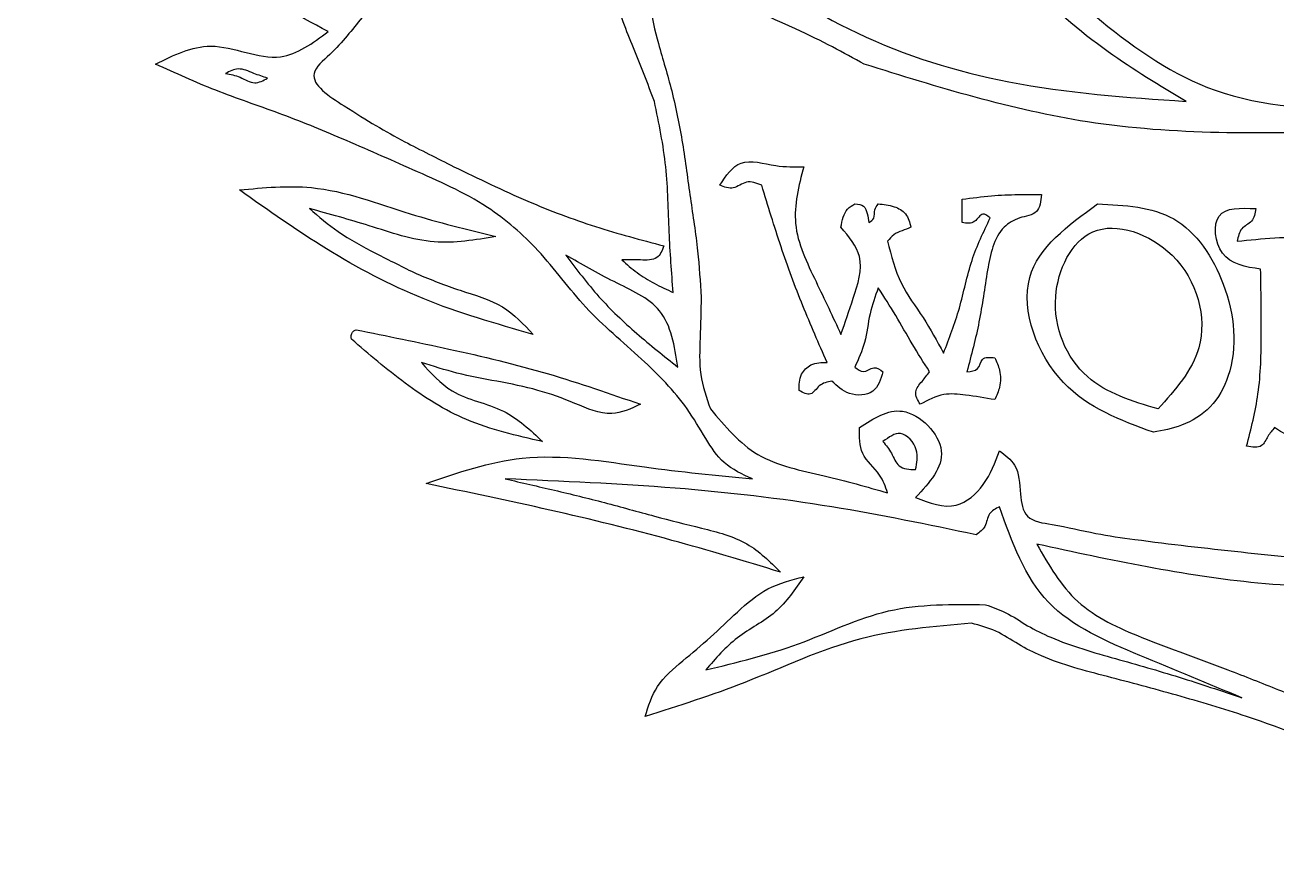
# Model space of a CAD drawing. Extents: x 2 to 213, y 30 to 257.
# Drawn here: x 15.7 to 78.1, y 46 to 86.9 of the extents above; entities that cross this region are included whole.
import ezdxf

# ---------------------------------------------------------------- set-up
doc = ezdxf.new("R2010")
doc.units = 0
doc.layers.add('logo_fulldesign_outline', color=7, linetype='CONTINUOUS')

msp = doc.modelspace()

# ---------------------------------------------------------------- linework, layer by layer
at = {"layer": 'logo_fulldesign_outline', "color": 7}
msp.add_line((62.422828, 77.088965), (62.422828, 78.250309), dxfattribs=at)
for points, knots in [([(73.572511, 83.128167), (72.256439, 83.917731), (69.391614, 85.636454), (65.639888, 88.89254), (62.978582, 92.117407), (60.145144, 93.212425), (58.232101, 93.430218), (56.705915, 94.645179), (56.806586, 96.047933), (57.047738, 96.994341), (57.220637, 97.929732), (56.707392, 98.559654), (56.024855, 98.916618), (55.35642, 99.643127), (55.003792, 100.639067), (54.44655, 101.8057), (53.589847, 101.895288), (53.131508, 101.943217)], [0, 0, 0, 0, 4.593025, 9.998093, 14.912743, 16.774067, 18.918259, 20.764085, 21.793422, 22.887193, 23.806722, 24.423035, 25.161756, 26.125595, 27.270619, 28.387289, 29.672076, 29.672076, 29.672076, 29.672076]), ([(34.316599, 100.084925), (34.349814, 98.995275), (34.423645, 96.573164), (35.551279, 93.516711), (36.424131, 90.491738), (35.274412, 89.419458), (34.560355, 89.204391), (33.553113, 88.538188), (32.371104, 87.167486), (31.346624, 85.790452), (29.522976, 84.272357), (32.278865, 82.467729), (34.343811, 81.248904), (36.262126, 80.294989), (37.103897, 79.876403)], [0, 0, 0, 0, 3.213477, 7.143021, 10.3814, 10.919084, 11.671975, 12.588301, 14.51036, 16.956437, 18.184494, 20.380895, 23.89642, 26.64528, 26.64528, 26.64528, 26.64528]), ([(47.092094, 83.127956), (46.748572, 84.023484), (46.071134, 85.789499), (44.962813, 88.357068), (44.962253, 90.769078), (46.033785, 91.960669), (46.911561, 92.34587), (47.804845, 92.799904), (48.368907, 93.556381), (48.909679, 94.410652), (49.560079, 94.32158), (49.879391, 94.27785)], [0, 0, 0, 0, 2.869923, 5.659593, 8.493496, 9.331086, 10.311306, 11.357854, 12.256634, 13.178112, 14.066817, 14.066817, 14.066817, 14.066817]), ([(49.879391, 94.27785), (49.666745, 93.644087), (49.222866, 92.321162), (46.811278, 91.175065), (46.691784, 88.314052), (47.302503, 85.887586), (48.010159, 83.589022), (48.523108, 81.011108), (48.858819, 78.335158), (49.27277, 75.791348), (49.369686, 74.140432), (49.414783, 73.372239)], [0, 0, 0, 0, 1.938426, 4.046293, 7.247619, 9.287328, 11.737304, 14.406851, 17.173929, 19.824913, 22.131942, 22.131942, 22.131942, 22.131942]), ([(30.832213, 86.612342), (29.273013, 87.458406), (26.122452, 89.167986), (21.152142, 91.55135), (17.571525, 92.5857), (15.73403, 93.116506)], [0, 0, 0, 0, 5.324013, 10.757841, 16.485855, 16.485855, 16.485855, 16.485855]), ([(57.544758, 84.986248), (56.510662, 85.557074), (54.149022, 86.860712), (48.910772, 88.869766), (50.83341, 91.155824), (51.505556, 91.95502)], [0, 0, 0, 0, 3.846237, 8.783931, 11.437967, 11.437967, 11.437967, 11.437967]), ([(64.513531, 91.490412), (66.082307, 90.002745), (69.246595, 87.002058), (75.139474, 82.909994), (80.014474, 82.749641), (82.631492, 82.663559)], [0, 0, 0, 0, 6.516454, 13.143962, 20.825289, 20.825289, 20.825289, 20.825289]), ([(50.808467, 90.329067), (52.883849, 88.966633), (57.180527, 86.145975), (65.014836, 83.720101), (70.61649, 83.332635), (73.572511, 83.128167)], [0, 0, 0, 0, 7.421734, 15.365269, 24.240747, 24.240747, 24.240747, 24.240747]), ([(22.237841, 84.986389), (23.137074, 85.434922), (25.131703, 86.429833), (28.296208, 84.710908), (30.066607, 86.03831), (30.832213, 86.612342)], [0, 0, 0, 0, 2.888568, 6.40726, 9.088338, 9.088338, 9.088338, 9.088338]), ([(51.970305, 64.313259), (51.468382, 64.542304), (50.497203, 64.985488), (49.593903, 66.392948), (48.4878, 68.291962), (46.376668, 70.426316), (43.578635, 72.735554), (41.479684, 75.691118), (38.626628, 78.164548), (35.139155, 79.679817), (31.678043, 81.2263), (28.41067, 82.567682), (25.239896, 83.617664), (23.229918, 84.534072), (22.237841, 84.986389)], [0, 0, 0, 0, 1.618859, 3.132354, 4.873848, 8.244635, 12.02847, 15.732527, 19.047165, 23.209122, 27.05407, 30.442242, 33.795807, 37.06429, 37.06429, 37.06429, 37.06429]), ([(95.174858, 82.198951), (90.730246, 81.991436), (81.912967, 81.579767), (69.106734, 81.382026), (61.219488, 83.840722), (57.544758, 84.986248)], [0, 0, 0, 0, 13.376227, 26.535931, 38.015616, 38.015616, 38.015616, 38.015616]), ([(27.812436, 84.289653), (27.588284, 84.362263), (27.108569, 84.517658), (26.391113, 84.864874), (25.929223, 84.628199), (25.722227, 84.522134)], [0, 0, 0, 0, 0.717281, 1.535074, 2.199193, 2.199193, 2.199193, 2.199193]), ([(25.722227, 84.522134), (25.965302, 84.476917), (26.462521, 84.384425), (27.142599, 83.915803), (27.600157, 84.171176), (27.812436, 84.289653)], [0, 0, 0, 0, 0.747927, 1.529918, 2.206698, 2.206698, 2.206698, 2.206698]), ([(48.021311, 73.604367), (47.945595, 74.609118), (47.788569, 76.692882), (47.754948, 79.897084), (47.314488, 82.043964), (47.092094, 83.127956)], [0, 0, 0, 0, 3.023638, 6.270759, 9.582351, 9.582351, 9.582351, 9.582351]), ([(37.103897, 79.876403), (38.319698, 79.283852), (40.615882, 78.164748), (44.113948, 76.839499), (46.416322, 76.22953), (47.556702, 75.927409)], [0, 0, 0, 0, 4.056376, 7.660948, 11.198477, 11.198477, 11.198477, 11.198477]), ([(50.34407, 78.947045), (50.658629, 79.419847), (51.327574, 80.425316), (53.048517, 79.850221), (54.069206, 79.868221), (54.525192, 79.876262)], [0, 0, 0, 0, 1.53425, 3.262762, 4.6585, 4.6585, 4.6585, 4.6585]), ([(54.525192, 79.876262), (54.280438, 78.921231), (53.773679, 76.943858), (55.138984, 74.171169), (55.976194, 72.383832), (56.383626, 71.514017)], [0, 0, 0, 0, 2.866252, 5.934518, 8.843248, 8.843248, 8.843248, 8.843248]), ([(26.418999, 78.714917), (27.621028, 78.830634), (30.530076, 79.110681), (34.693597, 77.49117), (37.765191, 76.740967), (39.194493, 76.391876)], [0, 0, 0, 0, 3.581851, 8.668487, 13.095435, 13.095435, 13.095435, 13.095435]), ([(41.052926, 71.514017), (39.198503, 72.045664), (35.608362, 73.074924), (30.738516, 75.651081), (27.844015, 77.704153), (26.418999, 78.714917)], [0, 0, 0, 0, 5.773889, 11.178175, 16.418919, 16.418919, 16.418919, 16.418919]), ([(52.434631, 78.947045), (52.17492, 79.050463), (51.678188, 79.248264), (51.040795, 78.689009), (50.573801, 78.861963), (50.34407, 78.947045)], [0, 0, 0, 0, 0.77745, 1.486977, 2.173984, 2.173984, 2.173984, 2.173984]), ([(55.686537, 70.120545), (55.276063, 71.057594), (54.446273, 72.951876), (53.360353, 75.898713), (52.74566, 77.92285), (52.434631, 78.947045)], [0, 0, 0, 0, 3.068611, 6.203326, 9.414075, 9.414075, 9.414075, 9.414075]), ([(56.383626, 76.856484), (56.413183, 77.025963), (56.468807, 77.344907), (56.675208, 77.798157), (56.946501, 77.94525), (57.080362, 78.017829)], [0, 0, 0, 0, 0.518703, 0.976155, 1.421723, 1.421723, 1.421723, 1.421723]), ([(57.080362, 78.017829), (57.243486, 78.006869), (57.555177, 77.985928), (57.707936, 77.515149), (57.753058, 77.237104), (57.777098, 77.088965)], [0, 0, 0, 0, 0.445089, 0.850459, 1.312723, 1.312723, 1.312723, 1.312723]), ([(57.777098, 77.088965), (57.87519, 77.154857), (58.096234, 77.303339), (58.015425, 77.719179), (58.171174, 77.924739), (58.241706, 78.017829)], [0, 0, 0, 0, 0.328531, 0.740322, 1.081148, 1.081148, 1.081148, 1.081148]), ([(58.241706, 78.017829), (58.508735, 77.994317), (58.998683, 77.951178), (59.686739, 77.561598), (59.806165, 77.096151), (59.867659, 76.856484)], [0, 0, 0, 0, 0.804902, 1.476844, 2.190112, 2.190112, 2.190112, 2.190112]), ([(62.422828, 78.250309), (62.906519, 78.3156), (63.831252, 78.440426), (65.151963, 78.497516), (65.984298, 78.487227), (66.371823, 78.482437)], [0, 0, 0, 0, 1.463572, 2.798097, 3.960756, 3.960756, 3.960756, 3.960756]), ([(66.371823, 78.482437), (66.337787, 78.149858), (66.269632, 77.483875), (65.239009, 77.378899), (64.051372, 76.654975), (63.628311, 74.55589), (63.319606, 72.159063), (62.874948, 70.484209), (62.654956, 69.655584)], [0, 0, 0, 0, 0.886707, 1.775616, 2.674814, 4.975181, 7.583496, 10.13755, 10.13755, 10.13755, 10.13755]), ([(71.946241, 66.636053), (70.316124, 67.231594), (66.934489, 68.467029), (64.576723, 74.669104), (67.683271, 76.939562), (69.158944, 78.018076)], [0, 0, 0, 0, 5.118931, 10.619091, 15.595829, 15.595829, 15.595829, 15.595829]), ([(69.158944, 78.018076), (70.520299, 77.953969), (73.316216, 77.822309), (75.84245, 73.94164), (76.229818, 70.263753), (74.901457, 67.815452), (73.452051, 66.923457), (72.421118, 66.72669), (71.946241, 66.636053)], [0, 0, 0, 0, 3.872676, 7.953603, 12.556995, 14.317314, 16.010843, 17.457135, 17.457135, 17.457135, 17.457135]), ([(39.194493, 76.391876), (38.164439, 76.220897), (36.020244, 75.864982), (32.957107, 76.947258), (30.8965, 77.513027), (29.903385, 77.785701)], [0, 0, 0, 0, 3.08306, 6.417802, 9.520194, 9.520194, 9.520194, 9.520194]), ([(29.903385, 77.785701), (30.367246, 77.387613), (31.377889, 76.520277), (33.234736, 75.531545), (34.561785, 74.87294), (35.245851, 74.533442)], [0, 0, 0, 0, 1.828751, 3.984408, 6.277801, 6.277801, 6.277801, 6.277801]), ([(63.816301, 77.321092), (63.688175, 77.425368), (63.39121, 77.667054), (63.066166, 76.997933), (62.646758, 77.057279), (62.422828, 77.088965)], [0, 0, 0, 0, 0.413262, 0.957843, 1.581688, 1.581688, 1.581688, 1.581688]), ([(77.28899, 74.766241), (76.544583, 74.879006), (75.133432, 75.092773), (74.791089, 77.887563), (76.29844, 77.819763), (77.056509, 77.785666)], [0, 0, 0, 0, 2.068091, 3.920423, 5.794477, 5.794477, 5.794477, 5.794477]), ([(77.056509, 77.785666), (77.014696, 77.553013), (76.934747, 77.108166), (76.24908, 76.83744), (76.169349, 76.392459), (76.127645, 76.159713)], [0, 0, 0, 0, 0.664752, 1.271047, 1.93594, 1.93594, 1.93594, 1.93594]), ([(56.383626, 71.514017), (56.586007, 72.101313), (57.011756, 73.336804), (57.646044, 75.355959), (56.776058, 76.390035), (56.383626, 76.856484)], [0, 0, 0, 0, 1.90234, 4.001944, 5.727304, 5.727304, 5.727304, 5.727304]), ([(59.867659, 76.856484), (59.720595, 76.798098), (59.431129, 76.683176), (58.993768, 76.510251), (58.800419, 76.274494), (58.706314, 76.159748)], [0, 0, 0, 0, 0.477079, 0.939039, 1.37708, 1.37708, 1.37708, 1.37708]), ([(61.493612, 70.584801), (61.778356, 71.32224), (62.359923, 72.828397), (62.79625, 75.185773), (63.484365, 76.626236), (63.816301, 77.321092)], [0, 0, 0, 0, 2.368347, 4.837148, 7.137907, 7.137907, 7.137907, 7.137907]), ([(72.178721, 67.797398), (73.03053, 68.748384), (74.996165, 70.942882), (73.734037, 75.808267), (68.603585, 77.705341), (66.402378, 73.133287), (68.18795, 68.995508), (70.894927, 68.182819), (72.178721, 67.797398)], [0, 0, 0, 0, 3.666551, 8.460941, 12.579647, 16.296566, 20.587358, 24.457908, 24.457908, 24.457908, 24.457908]), ([(58.706314, 76.159748), (58.886821, 75.436223), (59.232244, 74.051657), (60.521641, 72.368883), (61.168583, 71.181401), (61.493612, 70.584801)], [0, 0, 0, 0, 2.211242, 4.231522, 6.271351, 6.271351, 6.271351, 6.271351]), ([(76.127645, 76.159713), (77.36517, 76.286381), (79.526395, 76.507595), (82.649132, 75.985196), (83.515064, 73.240034), (82.457931, 72.65607), (82.061037, 72.401371), (81.442422, 71.81538), (82.661068, 70.669302), (83.12161, 69.316949), (83.834032, 67.94982), (84.558751, 67.224148), (85.201189, 66.786752), (85.503678, 66.373233), (85.651234, 66.171516)], [0, 0, 0, 0, 3.754655, 6.557169, 8.996553, 9.36407, 10.036872, 10.495943, 11.600957, 13.775657, 15.279548, 16.060746, 16.842185, 17.586426, 17.586426, 17.586426, 17.586426]), ([(47.556702, 75.927409), (47.467803, 75.695413), (47.271333, 75.182695), (46.330841, 75.23969), (45.766438, 75.233804), (45.466141, 75.230672)], [0, 0, 0, 0, 0.678214, 1.498875, 2.431993, 2.431993, 2.431993, 2.431993]), ([(48.253438, 69.887853), (48.092465, 70.931015), (47.784674, 72.92561), (44.996506, 74.123811), (43.455831, 75.01391), (42.678844, 75.4628)], [0, 0, 0, 0, 2.949184, 5.639031, 8.375716, 8.375716, 8.375716, 8.375716]), ([(42.678844, 75.4628), (43.209748, 74.757336), (44.268259, 73.350789), (46.190476, 71.529154), (47.564684, 70.435828), (48.253438, 69.887853)], [0, 0, 0, 0, 2.644642, 5.272855, 7.913721, 7.913721, 7.913721, 7.913721]), ([(45.466141, 75.230672), (45.712001, 75.009939), (46.209539, 74.563248), (47.085635, 74.040483), (47.70641, 73.751141), (48.021311, 73.604367)], [0, 0, 0, 0, 0.989211, 2.001829, 3.044326, 3.044326, 3.044326, 3.044326]), ([(35.245851, 74.533442), (35.95787, 74.246148), (37.367366, 73.677427), (39.564756, 73.08953), (40.573185, 72.021915), (41.052926, 71.514017)], [0, 0, 0, 0, 2.313646, 4.580042, 6.63661, 6.63661, 6.63661, 6.63661]), ([(76.591901, 65.939035), (76.81209, 66.804124), (77.280943, 68.646174), (77.340577, 71.626676), (77.306536, 73.698368), (77.28899, 74.766241)], [0, 0, 0, 0, 2.66984, 5.684937, 8.892427, 8.892427, 8.892427, 8.892427]), ([(58.241706, 73.837059), (58.086996, 73.410581), (57.766713, 72.527684), (57.638624, 71.140217), (57.260316, 70.291693), (57.080362, 69.888065)], [0, 0, 0, 0, 1.357138, 2.809557, 4.127254, 4.127254, 4.127254, 4.127254]), ([(60.796876, 69.655584), (60.504602, 70.113751), (59.917891, 71.033479), (59.124988, 72.462832), (58.535333, 73.380228), (58.241706, 73.837059)], [0, 0, 0, 0, 1.630028, 3.272131, 4.900915, 4.900915, 4.900915, 4.900915]), ([(49.414783, 73.372239), (49.401628, 72.696598), (49.376672, 71.414915), (49.285245, 69.512095), (49.682755, 68.364815), (49.879391, 67.797292)], [0, 0, 0, 0, 2.032835, 3.856258, 5.641203, 5.641203, 5.641203, 5.641203]), ([(31.99384, 71.281854), (31.986878, 71.358524), (31.974688, 71.492763), (32.0625, 71.679756), (32.17163, 71.724054), (32.225968, 71.74611)], [0, 0, 0, 0, 0.22904, 0.401017, 0.571562, 0.571562, 0.571562, 0.571562]), ([(32.225968, 71.74611), (33.769072, 71.434688), (36.982197, 70.786229), (41.743221, 69.650972), (44.874249, 68.559958), (46.395287, 68.029949)], [0, 0, 0, 0, 4.723346, 9.835177, 14.664577, 14.664577, 14.664577, 14.664577]), ([(41.517429, 66.171516), (40.227872, 66.46321), (37.772451, 67.018621), (34.637275, 68.997216), (32.867032, 70.527181), (31.99384, 71.281854)], [0, 0, 0, 0, 3.938153, 7.498559, 10.964272, 10.964272, 10.964272, 10.964272]), ([(46.395287, 68.029949), (45.920387, 67.808827), (44.845074, 67.308143), (43.095032, 68.119984), (41.262752, 68.787596), (39.258703, 69.177789), (37.298788, 69.530771), (36.06648, 69.929878), (35.477873, 70.12051)], [0, 0, 0, 0, 1.50548, 3.408845, 5.365342, 7.461562, 9.488354, 11.341671, 11.341671, 11.341671, 11.341671]), ([(35.477873, 70.12051), (35.951538, 69.587378), (37.048363, 68.352848), (39.618534, 67.958576), (40.907223, 66.745784), (41.517429, 66.171516)], [0, 0, 0, 0, 2.088629, 4.836466, 7.30778, 7.30778, 7.30778, 7.30778]), ([(54.292712, 68.72672), (54.298297, 69.005336), (54.308416, 69.510132), (54.903125, 70.104841), (55.407921, 70.11496), (55.686537, 70.120545)], [0, 0, 0, 0, 0.809382, 1.466437, 2.275819, 2.275819, 2.275819, 2.275819]), ([(57.080362, 69.888065), (57.217348, 69.770302), (57.513979, 69.515299), (58.006402, 69.987546), (58.324441, 69.76168), (58.473834, 69.655584)], [0, 0, 0, 0, 0.478151, 1.035387, 1.529009, 1.529009, 1.529009, 1.529009]), ([(62.654956, 69.655584), (62.864158, 69.670345), (63.265445, 69.698659), (63.365452, 70.421237), (63.807424, 70.37689), (64.048781, 70.352673)], [0, 0, 0, 0, 0.559517, 1.073251, 1.691319, 1.691319, 1.691319, 1.691319]), ([(64.048781, 70.352673), (64.139748, 70.148432), (64.345097, 69.68738), (64.345053, 68.927573), (64.139747, 68.466431), (64.048781, 68.262112)], [0, 0, 0, 0, 0.667409, 1.506602, 2.174232, 2.174232, 2.174232, 2.174232]), ([(58.473834, 69.655584), (58.358393, 69.271408), (58.121119, 68.481786), (56.738145, 68.424504), (56.185427, 68.94193), (55.919017, 69.191329)], [0, 0, 0, 0, 1.100926, 2.262803, 3.343924, 3.343924, 3.343924, 3.343924]), ([(60.332267, 68.029984), (60.208019, 68.23925), (59.967771, 68.643888), (60.436246, 69.18223), (60.676742, 69.497899), (60.796876, 69.655584)], [0, 0, 0, 0, 0.656131, 1.2687, 1.880106, 1.880106, 1.880106, 1.880106]), ([(55.919017, 69.191329), (55.69887, 69.143982), (55.281017, 69.054114), (54.90551, 68.379824), (54.497738, 68.610658), (54.292712, 68.72672)], [0, 0, 0, 0, 0.661481, 1.255528, 1.856259, 1.856259, 1.856259, 1.856259]), ([(64.048781, 68.262112), (63.564595, 68.34435), (62.730918, 68.485949), (61.423201, 68.615779), (60.716514, 68.236312), (60.332267, 68.029984)], [0, 0, 0, 0, 1.483158, 2.55372, 3.829494, 3.829494, 3.829494, 3.829494]), ([(49.879391, 67.797292), (50.604041, 66.935414), (52.095895, 65.161046), (55.524267, 64.530514), (57.666838, 63.915082), (58.706244, 63.616522)], [0, 0, 0, 0, 3.277516, 6.747502, 10.016936, 10.016936, 10.016936, 10.016936]), ([(57.312772, 66.868428), (58.011982, 67.330108), (59.556672, 68.350049), (62.192107, 65.647598), (60.788089, 64.128707), (60.100069, 63.384395)], [0, 0, 0, 0, 2.284622, 5.047174, 7.701779, 7.701779, 7.701779, 7.701779]), ([(58.706244, 63.616522), (58.597646, 63.925919), (58.336779, 64.669126), (57.273633, 65.474576), (57.299961, 66.412209), (57.312772, 66.868428)], [0, 0, 0, 0, 0.97476, 2.341493, 3.636701, 3.636701, 3.636701, 3.636701]), ([(77.985726, 66.868252), (77.86695, 66.731968), (77.628381, 66.458233), (77.363498, 65.806383), (76.872522, 65.890791), (76.591901, 65.939035)], [0, 0, 0, 0, 0.552152, 1.109037, 1.851945, 1.851945, 1.851945, 1.851945]), ([(80.540895, 66.403996), (80.253375, 66.186627), (79.686624, 65.758158), (78.776746, 66.373684), (78.251134, 66.702311), (77.985726, 66.868252)], [0, 0, 0, 0, 0.975596, 1.923062, 2.889473, 2.889473, 2.889473, 2.889473]), ([(60.100069, 64.777867), (60.165804, 65.104302), (60.306743, 65.804199), (59.400729, 66.862156), (58.765823, 66.389057), (58.474116, 66.171692)], [0, 0, 0, 0, 0.985873, 2.113771, 3.072446, 3.072446, 3.072446, 3.072446]), ([(58.474116, 66.171692), (58.625798, 65.989086), (58.931488, 65.621073), (59.207882, 64.808863), (59.789198, 64.788667), (60.100069, 64.777867)], [0, 0, 0, 0, 0.720903, 1.452862, 2.294234, 2.294234, 2.294234, 2.294234]), ([(35.710424, 64.080778), (37.295886, 64.628128), (40.833484, 65.849415), (46.380086, 64.859745), (50.183328, 64.487949), (51.970305, 64.313259)], [0, 0, 0, 0, 4.957645, 11.061857, 16.471905, 16.471905, 16.471905, 16.471905]), ([(60.100069, 63.384395), (60.795856, 63.114843), (62.060247, 62.625012), (63.653126, 64.022475), (64.064544, 65.126608), (64.280838, 65.707084)], [0, 0, 0, 0, 2.061308, 3.745833, 5.613133, 5.613133, 5.613133, 5.613133]), ([(64.280838, 65.707084), (64.569498, 65.491104), (65.273298, 64.964508), (65.273543, 63.683442), (65.509292, 62.224968), (67.293461, 62.014212), (68.96659, 61.579472), (72.148053, 61.128325), (76.313221, 60.661507), (81.434321, 60.132611), (84.785377, 60.290842), (86.347794, 60.364617)], [0, 0, 0, 0, 1.029071, 2.509051, 3.658483, 4.95187, 7.181416, 9.137523, 14.46845, 19.834787, 24.522407, 24.522407, 24.522407, 24.522407]), ([(63.119847, 61.525961), (60.730626, 62.024213), (55.775161, 63.057631), (47.927653, 63.964506), (42.484095, 64.194104), (39.659066, 64.313259)], [0, 0, 0, 0, 7.319227, 15.180751, 23.662241, 23.662241, 23.662241, 23.662241]), ([(39.659066, 64.313259), (40.475523, 64.125339), (42.126926, 63.745243), (44.609383, 63.148317), (47.041568, 62.453544), (49.414288, 61.865005), (51.739322, 61.280948), (52.839132, 60.188609), (53.363777, 59.667528)], [0, 0, 0, 0, 2.513197, 5.08331, 7.662661, 10.083894, 12.473599, 14.653408, 14.653408, 14.653408, 14.653408]), ([(53.363777, 59.667528), (51.567845, 60.209442), (47.771585, 61.354946), (41.873394, 62.793572), (37.769416, 63.650734), (35.710424, 64.080778)], [0, 0, 0, 0, 5.626951, 11.894312, 18.204599, 18.204599, 18.204599, 18.204599]), ([(64.280838, 62.919434), (64.084176, 62.824804), (63.67431, 62.627584), (63.643039, 61.907888), (63.288584, 61.649139), (63.119847, 61.525961)], [0, 0, 0, 0, 0.611322, 1.274065, 1.876216, 1.876216, 1.876216, 1.876216]), ([(76.359949, 53.395845), (74.685352, 54.088886), (71.409906, 55.444448), (66.150458, 57.67635), (64.907277, 61.162677), (64.280838, 62.919434)], [0, 0, 0, 0, 5.508399, 10.774206, 16.122789, 16.122789, 16.122789, 16.122789]), ([(100.981722, 59.20292), (97.034086, 59.134326), (89.099889, 58.996461), (77.367413, 58.621262), (69.795671, 60.266747), (66.139272, 61.061353)], [0, 0, 0, 0, 11.857933, 23.832791, 35.015684, 35.015684, 35.015684, 35.015684]), ([(66.139272, 61.061353), (66.735165, 60.019929), (67.952834, 57.891847), (71.674738, 56.22444), (75.077577, 55.039206), (78.136966, 53.817665), (80.429258, 52.910246), (83.43882, 51.913605), (86.870612, 51.635497), (91.957855, 50.681652), (91.779668, 47.535533), (91.690613, 45.96317)], [0, 0, 0, 0, 3.511575, 7.175676, 11.759932, 14.459028, 17.025754, 19.185706, 23.848723, 27.978194, 32.104013, 32.104013, 32.104013, 32.104013]), ([(46.627486, 52.466628), (46.790812, 52.989864), (47.136131, 54.096132), (48.512167, 55.252004), (49.902699, 56.399976), (51.217615, 57.701094), (52.673031, 58.946603), (53.91116, 59.273366), (54.525122, 59.4354)], [0, 0, 0, 0, 1.612407, 3.409079, 5.22164, 7.058867, 8.971044, 10.851957, 10.851957, 10.851957, 10.851957]), ([(54.525122, 59.4354), (54.096805, 58.801211), (53.23524, 57.525533), (51.13005, 56.516038), (50.138741, 55.361884), (49.647263, 54.78967)], [0, 0, 0, 0, 2.257035, 4.540048, 6.78491, 6.78491, 6.78491, 6.78491]), ([(49.647263, 54.78967), (51.20157, 55.163193), (54.305781, 55.909182), (58.690459, 58.111963), (61.946156, 58.065135), (63.584102, 58.041575)], [0, 0, 0, 0, 4.794539, 9.575497, 14.41614, 14.41614, 14.41614, 14.41614]), ([(63.584102, 58.041575), (63.926618, 57.922501), (64.670405, 57.663925), (65.672273, 56.961771), (67.456987, 56.087692), (70.032272, 55.363434), (73.233654, 54.455037), (75.320043, 53.748166), (76.359949, 53.395845)], [0, 0, 0, 0, 1.08293, 2.351632, 3.64347, 7.029521, 10.342982, 13.635619, 13.635619, 13.635619, 13.635619]), ([(62.887366, 57.112359), (61.024637, 56.959691), (57.088475, 56.637087), (51.917668, 54.152793), (48.290396, 52.996655), (46.627486, 52.466628)], [0, 0, 0, 0, 5.561193, 11.751448, 16.991745, 16.991745, 16.991745, 16.991745]), ([(91.690613, 45.96317), (90.175848, 46.662536), (86.977734, 48.139104), (81.991623, 50.415466), (77.322315, 52.298147), (73.12996, 53.533962), (69.704717, 54.451483), (67.005564, 55.139139), (65.206589, 56.044808), (64.138333, 56.786648), (63.299972, 57.00493), (62.887366, 57.112359)], [0, 0, 0, 0, 5.005138, 10.56731, 16.445547, 20.088083, 23.665202, 27.104227, 28.386952, 29.69615, 30.964916, 30.964916, 30.964916, 30.964916])]:
    msp.add_open_spline(points, degree=3, knots=knots, dxfattribs=at)

doc.saveas('drawing.dxf')
